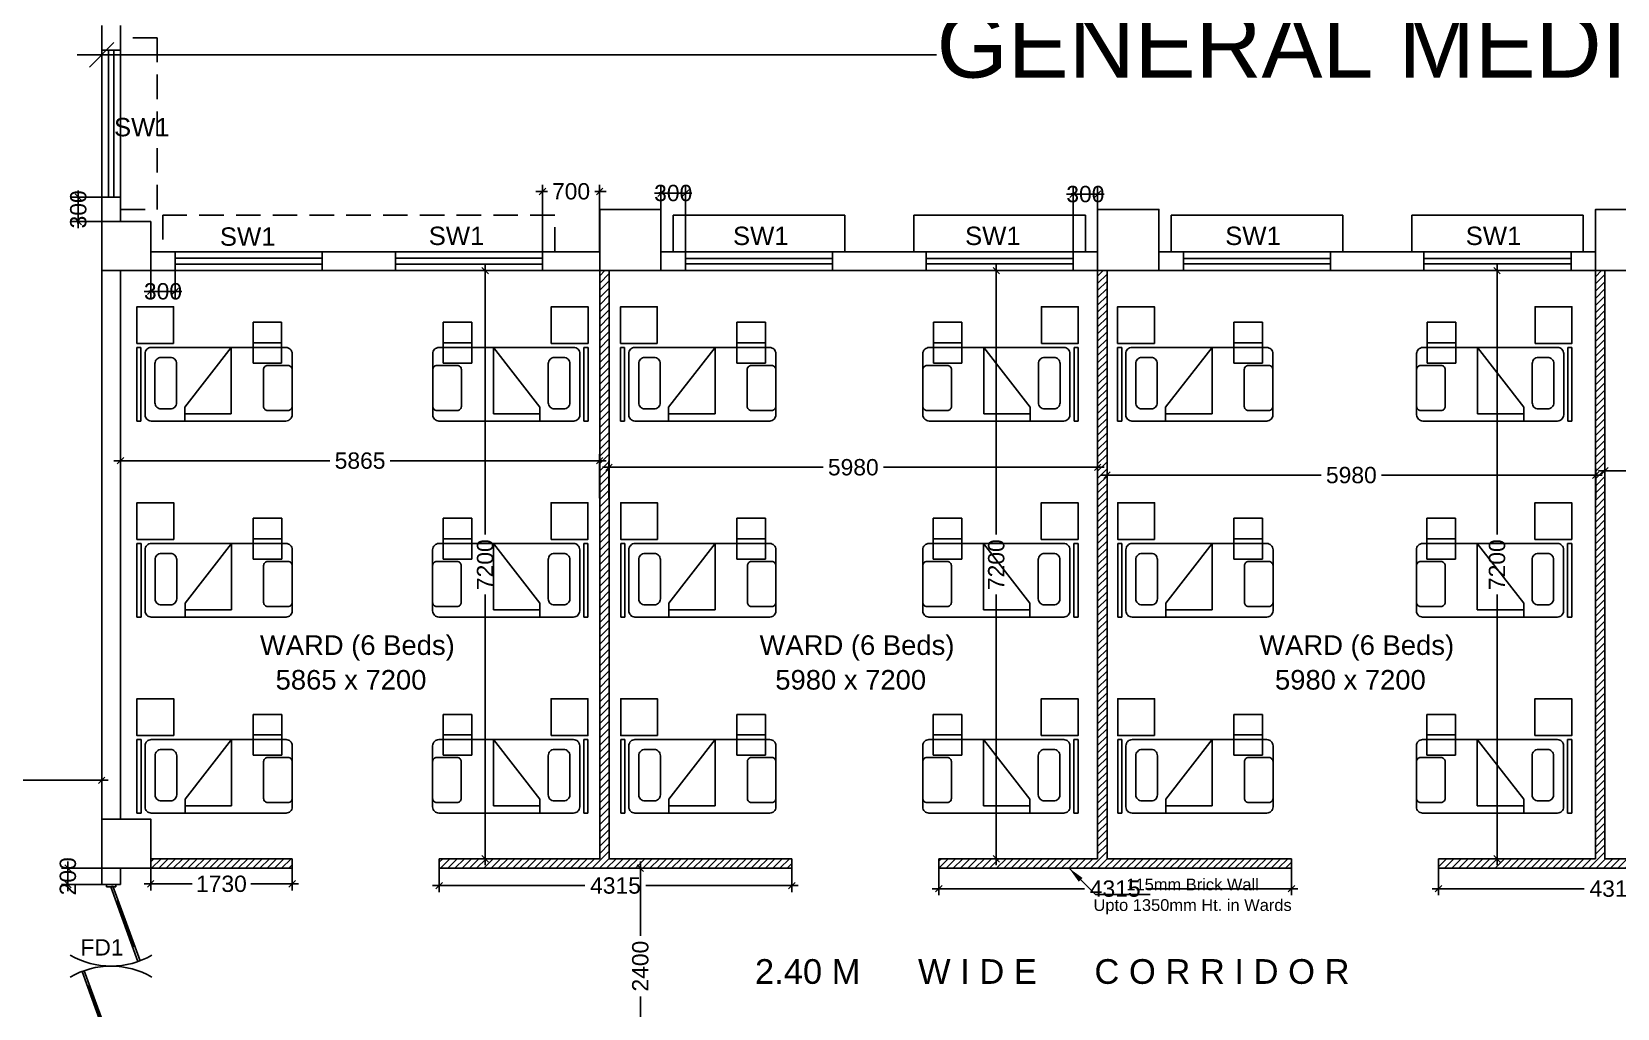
# Model space of a CAD drawing. Extents: x 7620542 to 7843793, y -6476226 to -6093835.
# Drawn here: x 7719523 to 7738926, y -6428675 to -6416719 of the extents above; entities that cross this region are included whole.
import ezdxf
from ezdxf.enums import TextEntityAlignment as Align

# ---------------------------------------------------------------- set-up
doc = ezdxf.new("R2010")
doc.units = 0
doc.header["$LTSCALE"] = 600
doc.header["$MEASUREMENT"] = 0
doc.header["$PDMODE"] = 35
doc.linetypes.add('DASHED', pattern=[0.75, 0.5, -0.25])
doc.linetypes.add('HIDDEN', pattern=[0.375, 0.25, -0.125])
doc.layers.get('0').update_dxf_attribs({"linetype": 'CONTINUOUS'})
doc.layers.get('Defpoints').update_dxf_attribs({"linetype": 'CONTINUOUS'})
for name, color, linetype in [('Beds', 33, 'CONTINUOUS'), ('chajja', 7, 'CONTINUOUS'), ('DIM-TEXT', 8, 'CONTINUOUS'), ('Fire Door', 10, 'CONTINUOUS'), ('joinery', 7, 'CONTINUOUS'), ('LA-column', 3, 'CONTINUOUS'), ('PARTI', 21, 'CONTINUOUS'), ('Room Dim', 1, 'CONTINUOUS'), ('TEXT', 6, 'CONTINUOUS'), ('TXT', 6, 'CONTINUOUS'), ('Walls', 7, 'CONTINUOUS'), ('Ward Hatch', 170, 'CONTINUOUS'), ('WIN', 151, 'CONTINUOUS'), ('Working Dim', 5, 'CONTINUOUS')]:
    doc.layers.add(name, color=color, linetype=linetype)
doc.styles.add('ari', font='arial.ttf')
doc.styles.add('ARIAL', font='arial.ttf')
doc.styles.add('RT', font='romant.shx')
doc.dimstyles.new('int. dim', dxfattribs={"dimtxt": 450, "dimasz": 80, "dimexe": 80, "dimexo": 0, "dimgap": 70, "dimtad": 0, "dimdec": 0, "dimzin": 12, "dimdsep": 46, "dimtxsty": 'ari', "dimblk": 'OBLIQUE', "dimcen": 2, "dimdle": 80, "dimclrd": 256, "dimclre": 256, "dimclrt": 6, "dimadec": 0, "dimazin": 0, "dimtfac": 1, "dimtdec": 0, "dimtix": 1, "dimtmove": 2, "dimatfit": 3, "dimfxl": 1, "dimtolj": 1, "dimtzin": 0, "dimlwd": -1, "dimlwe": -1, "dimarcsym": 0})
doc.dimstyles.new('TEXT', dxfattribs={"dimscale": 0, "dimtxt": 600, "dimasz": 300, "dimexe": 300, "dimexo": 30, "dimgap": 50, "dimtad": 0, "dimdec": 0, "dimzin": 0, "dimdsep": 46, "dimtxsty": 'RT', "dimblk": 'OBLIQUE', "dimcen": 0.09, "dimdle": 300, "dimclrd": 256, "dimclre": 256, "dimclrt": 170, "dimadec": 0, "dimazin": 0, "dimtfac": 1, "dimtdec": 0, "dimtofl": 0, "dimtmove": 2, "dimatfit": 3, "dimfxl": 1, "dimfrac": 2, "dimtolj": 1, "dimtzin": 0, "dimlwd": -1, "dimlwe": -1, "dimarcsym": 0})

# ---------------------------------------------------------------- blocks, each defined once
blk = doc.blocks.new('_Oblique')
at = {"color": 0, "linetype": 'ByBlock', "lineweight": -2}
blk.add_line((-0.5, -0.5), (0.5, 0.5), dxfattribs=at)
blk = doc.blocks.new('*D837')
at = {"layer": 'Defpoints', "color": 0, "linetype": 'Continuous', "transparency": 16777216}
for p in [(7720379, -6413865, 0), (7761439, -6413785, -22), (7720379, -6414809)]:
    blk.add_point(p, dxfattribs=at)
at = {"layer": 'DIM-TEXT', "transparency": 16777216}
for p, q in [((7720379, -6413865), (7720379, -6415109)), ((7761439, -6413785), (7761439, -6415109)), ((7720079, -6414809), (7730596, -6414809)), ((7761739, -6414809), (7751222, -6414809))]:
    blk.add_line(p, q, dxfattribs=at)
at = {"layer": 'DIM-TEXT', "linetype": 'Continuous', "transparency": 16777216, "xscale": 300, "yscale": 300, "zscale": 300, "rotation": 180}
blk.add_blockref('_Oblique', (7720379, -6414809), dxfattribs=at)
at = {"layer": 'DIM-TEXT', "linetype": 'Continuous', "transparency": 16777216, "xscale": 300, "yscale": 300, "zscale": 300}
blk.add_blockref('_Oblique', (7761439, -6414809), dxfattribs=at)
at = {"layer": 'DIM-TEXT', "color": 170, "linetype": 'Continuous', "transparency": 16777216, "insert": (7740909, -6414809), "char_height": 750, "attachment_point": 5, "style": 'ari'}
blk.add_mtext('\\A1;{\\H1.067x;GENERAL MEDICINE (MALE - 30 Beds )}', dxfattribs=at)
blk = doc.blocks.new('*D1216')
at = {"layer": 'Defpoints', "color": 0, "transparency": 16777216}
for p in [(7720979, -6419644, 2), (7721279, -6419644), (7721279, -6419898)]:
    blk.add_point(p, dxfattribs=at)
at = {"layer": 'Working Dim', "transparency": 16777216}
for p, q in [((7720979, -6419644), (7720979, -6419978)), ((7721279, -6419644), (7721279, -6419978)), ((7720979, -6419898), (7720899, -6419898)), ((7720979, -6419898), (7721279, -6419898)), ((7721279, -6419898), (7721359, -6419898))]:
    blk.add_line(p, q, dxfattribs=at)
at = {"layer": 'Working Dim', "transparency": 16777216, "xscale": 80, "yscale": 80, "zscale": 80}
blk.add_blockref('_Oblique', (7720979, -6419898), dxfattribs=at)
at = {"layer": 'Working Dim', "transparency": 16777216, "xscale": 80, "yscale": 80, "zscale": 80, "rotation": 180}
blk.add_blockref('_Oblique', (7721279, -6419898), dxfattribs=at)
at = {"layer": 'Working Dim', "color": 6, "transparency": 16777216, "insert": (7721129, -6419898), "char_height": 200, "attachment_point": 5, "style": 'ari'}
blk.add_mtext('\\A1;300', dxfattribs=at)
blk = doc.blocks.new('*D1250')
at = {"layer": 'Defpoints', "color": 0, "transparency": 16777216}
for p in [(7720093, -6418744), (7720379, -6418744), (7720379, -6419044, 2)]:
    blk.add_point(p, dxfattribs=at)
at = {"layer": 'Working Dim', "transparency": 16777216}
for p, q in [((7720379, -6418744), (7720013, -6418744)), ((7720093, -6418744), (7720093, -6418664)), ((7720093, -6419044), (7720093, -6418744)), ((7720379, -6419044), (7720013, -6419044)), ((7720093, -6419044), (7720093, -6419124))]:
    blk.add_line(p, q, dxfattribs=at)
at = {"layer": 'Working Dim', "transparency": 16777216, "xscale": 80, "yscale": 80, "zscale": 80}
for p, rotation in [((7720093, -6418744), 270), ((7720093, -6419044), 90)]:
    blk.add_blockref('_Oblique', p, dxfattribs=dict(at, rotation=rotation))
at = {"layer": 'Working Dim', "color": 6, "transparency": 16777216, "insert": (7720093, -6418894), "char_height": 200, "attachment_point": 5, "rotation": 90, "style": 'ari'}
blk.add_mtext('\\A1;300', dxfattribs=at)
blk = doc.blocks.new('*D2108')
at = {"layer": 'Defpoints', "color": 0, "linetype": 'Continuous', "transparency": 16777216}
for p in [(7720379, -6417001), (7720379, -6419314, 0), (7761439, -6419393, -22)]:
    blk.add_point(p, dxfattribs=at)
at = {"layer": 'DIM-TEXT', "transparency": 16777216}
for p, q in [((7720379, -6419314), (7720379, -6416701)), ((7761439, -6419393), (7761439, -6416701)), ((7720079, -6417001), (7730596, -6417001)), ((7761739, -6417001), (7751222, -6417001))]:
    blk.add_line(p, q, dxfattribs=at)
at = {"layer": 'DIM-TEXT', "linetype": 'Continuous', "transparency": 16777216, "xscale": 300, "yscale": 300, "zscale": 300, "rotation": 180}
blk.add_blockref('_Oblique', (7720379, -6417001), dxfattribs=at)
at = {"layer": 'DIM-TEXT', "linetype": 'Continuous', "transparency": 16777216, "xscale": 300, "yscale": 300, "zscale": 300}
blk.add_blockref('_Oblique', (7761439, -6417001), dxfattribs=at)
at = {"layer": 'DIM-TEXT', "color": 170, "linetype": 'Continuous', "transparency": 16777216, "insert": (7740909, -6417001), "char_height": 750, "attachment_point": 5, "style": 'ari'}
blk.add_mtext('\\A1;{\\H1.067x;GENERAL MEDICINE (MALE - 30 Beds )}', dxfattribs=at)
blk = doc.blocks.new('*D2187')
at = {"layer": 'Defpoints', "color": 0, "transparency": 16777216}
for p in [(7725773, -6418674), (7725773, -6419414), (7726473, -6419414, 2)]:
    blk.add_point(p, dxfattribs=at)
at = {"layer": 'Working Dim', "transparency": 16777216}
for p, q in [((7725773, -6419414), (7725773, -6418594)), ((7726473, -6419414), (7726473, -6418594)), ((7725773, -6418674), (7725693, -6418674)), ((7725773, -6418674), (7725833, -6418674)), ((7726473, -6418674), (7726413, -6418674)), ((7726473, -6418674), (7726553, -6418674))]:
    blk.add_line(p, q, dxfattribs=at)
at = {"layer": 'Working Dim', "transparency": 16777216, "xscale": 80, "yscale": 80, "zscale": 80}
blk.add_blockref('_Oblique', (7725773, -6418674), dxfattribs=at)
at = {"layer": 'Working Dim', "transparency": 16777216, "xscale": 80, "yscale": 80, "zscale": 80, "rotation": 180}
blk.add_blockref('_Oblique', (7726473, -6418674), dxfattribs=at)
at = {"layer": 'Working Dim', "color": 6, "transparency": 16777216, "insert": (7726123, -6418674), "char_height": 200, "attachment_point": 5, "style": 'ari'}
blk.add_mtext('\\A1;700', dxfattribs=at)
blk = doc.blocks.new('*D2188')
at = {"layer": 'Defpoints', "color": 0, "transparency": 16777216}
for p in [(7727523, -6418695), (7727223, -6419414), (7727523, -6419414)]:
    blk.add_point(p, dxfattribs=at)
at = {"layer": 'Working Dim', "transparency": 16777216}
for p, q in [((7727223, -6419414), (7727223, -6418615)), ((7727523, -6419414), (7727523, -6418615)), ((7727223, -6418695), (7727143, -6418695)), ((7727223, -6418695), (7727523, -6418695)), ((7727523, -6418695), (7727603, -6418695))]:
    blk.add_line(p, q, dxfattribs=at)
at = {"layer": 'Working Dim', "transparency": 16777216, "xscale": 80, "yscale": 80, "zscale": 80}
blk.add_blockref('_Oblique', (7727223, -6418695), dxfattribs=at)
at = {"layer": 'Working Dim', "transparency": 16777216, "xscale": 80, "yscale": 80, "zscale": 80, "rotation": 180}
blk.add_blockref('_Oblique', (7727523, -6418695), dxfattribs=at)
at = {"layer": 'Working Dim', "color": 6, "transparency": 16777216, "insert": (7727373, -6418695), "char_height": 200, "attachment_point": 5, "style": 'ari'}
blk.add_mtext('\\A1;300', dxfattribs=at)
blk = doc.blocks.new('*D2189')
at = {"layer": 'Defpoints', "color": 0, "transparency": 16777216}
for p in [(7732267, -6418708), (7732267, -6419414), (7732567, -6419414)]:
    blk.add_point(p, dxfattribs=at)
at = {"layer": 'Working Dim', "transparency": 16777216}
for p, q in [((7732267, -6418708), (7732187, -6418708)), ((7732267, -6419414), (7732267, -6418628)), ((7732567, -6418708), (7732267, -6418708)), ((7732567, -6419414), (7732567, -6418628)), ((7732567, -6418708), (7732647, -6418708))]:
    blk.add_line(p, q, dxfattribs=at)
at = {"layer": 'Working Dim', "transparency": 16777216, "xscale": 80, "yscale": 80, "zscale": 80}
blk.add_blockref('_Oblique', (7732267, -6418708), dxfattribs=at)
at = {"layer": 'Working Dim', "transparency": 16777216, "xscale": 80, "yscale": 80, "zscale": 80, "rotation": 180}
blk.add_blockref('_Oblique', (7732567, -6418708), dxfattribs=at)
at = {"layer": 'Working Dim', "color": 6, "transparency": 16777216, "insert": (7732417, -6418708), "char_height": 200, "attachment_point": 5, "style": 'ari'}
blk.add_mtext('\\A1;300', dxfattribs=at)
blk = doc.blocks.new('*D2276')
at = {"layer": 'Defpoints', "color": 0, "transparency": 16777216}
for p in [(7716779, -6425884), (7716779, -6426279, 0), (7720379, -6426279, -3)]:
    blk.add_point(p, dxfattribs=at)
at = {"layer": 'Working Dim', "transparency": 16777216}
for p, q in [((7716699, -6425884), (7718211, -6425884)), ((7716779, -6426279), (7716779, -6425804)), ((7720459, -6425884), (7718947, -6425884)), ((7720379, -6426279), (7720379, -6425804))]:
    blk.add_line(p, q, dxfattribs=at)
at = {"layer": 'Working Dim', "transparency": 16777216, "xscale": 80, "yscale": 80, "zscale": 80, "rotation": 180}
blk.add_blockref('_Oblique', (7716779, -6425884), dxfattribs=at)
at = {"layer": 'Working Dim', "transparency": 16777216, "xscale": 80, "yscale": 80, "zscale": 80}
blk.add_blockref('_Oblique', (7720379, -6425884), dxfattribs=at)
at = {"layer": 'Working Dim', "color": 6, "transparency": 16777216, "insert": (7718579, -6425884), "char_height": 200, "attachment_point": 5, "style": 'ari'}
blk.add_mtext('\\A1;3600', dxfattribs=at)
blk = doc.blocks.new('A$C1D410D94')
at = {"layer": 'Beds', "color": 8, "linetype": 'Continuous', "ltscale": 5}
for p, q in [((-1254, -462), (-1254, 438)), ((-1254, 438), (-1204, 438)), ((-1204, -462), (-1204, 438)), ((-1204, 438), (-1204, 438)), ((-1204, 438), (-1204, -462)), ((-1148, 392), (-1153, 377)), ((-1141, 404), (-1148, 392)), ((-1132, 416), (-1141, 404)), ((-1121, 425), (-1132, 416)), ((-1108, 432), (-1121, 425)), ((-1094, 436), (-1108, 432)), ((-1079, 438), (-1094, 436)), ((571, 438), (-1079, 438)), ((-666, 438), (-666, 269)), ((571, 438), (586, 436)), ((586, 436), (600, 432)), ((600, 432), (612, 425)), ((612, 425), (624, 416)), ((624, 416), (633, 404)), ((633, 404), (640, 392)), ((640, 392), (645, 377)), ((-1153, 377), (-1154, 363)), ((-1154, 363), (-1154, -387)), ((-1031, 229), (-1032, 214)), ((-1032, -15), (-1032, 214)), ((-1027, 243), (-1031, 229)), ((-1020, 256), (-1027, 243)), ((-1010, 267), (-1020, 256)), ((-999, 277), (-1010, 267)), ((-986, 284), (-999, 277)), ((-972, 288), (-986, 284)), ((-957, 289), (-972, 288)), ((-843, 289), (-957, 289)), ((-843, 289), (-829, 288)), ((-829, 288), (-814, 284)), ((-814, 284), (-802, 277)), ((-802, 277), (-790, 267)), ((-790, 267), (-781, 256)), ((-781, 256), (-774, 243)), ((-774, 243), (-770, 229)), ((-770, 229), (-768, 214)), ((-768, -265), (-768, 214)), ((-98, 350), (-666, 350)), ((-666, 269), (-98, -462)), ((-98, -462), (-98, 350)), ((645, 377), (646, 363)), ((646, -387), (646, 363)), ((-1032, -15), (-1032, -265)), ((-1153, -402), (-1154, -387)), ((-1031, -280), (-1032, -265)), ((-1027, -294), (-1031, -280)), ((-1020, -307), (-1027, -294)), ((-1010, -318), (-1020, -307)), ((-999, -328), (-1010, -318)), ((-986, -335), (-999, -328)), ((-972, -339), (-986, -335)), ((-957, -340), (-972, -339)), ((-843, -340), (-957, -340)), ((-843, -340), (-829, -339)), ((-829, -339), (-814, -335)), ((-814, -335), (-802, -328)), ((-802, -328), (-790, -318)), ((-790, -318), (-781, -307)), ((-781, -307), (-774, -294)), ((-774, -294), (-770, -280)), ((-770, -280), (-768, -265)), ((645, -402), (646, -387)), ((-1204, -462), (-1254, -462)), ((-1148, -416), (-1153, -402)), ((-1141, -429), (-1148, -416)), ((-1132, -440), (-1141, -429)), ((-1121, -449), (-1132, -440)), ((-1108, -457), (-1121, -449)), ((-1094, -461), (-1108, -457)), ((-1079, -462), (-1094, -461)), ((571, -462), (-1079, -462)), ((571, -462), (586, -461)), ((586, -461), (600, -456)), ((600, -456), (612, -449)), ((612, -449), (624, -440)), ((624, -440), (633, -429)), ((633, -429), (640, -416)), ((640, -416), (645, -402))]:
    blk.add_line(p, q, dxfattribs=at)
at = {"layer": 'Beds', "color": 8, "linetype": 'HIDDEN', "ltscale": 100}
blk.add_line((168, -521), (518, -521), dxfattribs=at)
at = {"layer": 'Beds', "color": 8}
blk.add_lwpolyline([(646, -192), (646, 258, 0.414214), (596, 308), (346, 308, 0.414214), (296, 258), (296, -192, 0.414214), (346, -242), (596, -242, 0.414214)], format="xyb", close=True, dxfattribs=at)
at = {"layer": 'Beds', "color": 8, "linetype": 'HIDDEN', "ltscale": 100}
blk.add_lwpolyline([(518, -771), (518, -271), (168, -271), (168, -771)], close=True, dxfattribs=at)
at = {"layer": 'Beds', "color": 8, "linetype": 'Continuous', "ltscale": 5}
blk.add_lwpolyline([(-804, -512), (-804, -962), (-1254, -962), (-1254, -512)], close=True, dxfattribs=at)
blk = doc.blocks.new('A$C15456D16')
at = {"layer": 'Fire Door'}
for p, q in [((969, -4), (56, 329)), ((969, -4), (56, 329)), ((969, -4), (56, 329)), ((979, 23), (65, 355)), ((979, 23), (65, 355)), ((979, 23), (65, 355)), ((248, 289), (238, 262)), ((248, 289), (238, 262)), ((248, 289), (238, 262)), ((791, 76), (243, 276)), ((791, 76), (243, 276)), ((791, 76), (243, 276)), ((-1000, 56), (-972, 56)), ((-1000, -56), (-1000, 56)), ((-1000, 56), (-972, 56)), ((-1000, -56), (-1000, 56)), ((-1000, 56), (-972, 56)), ((-1000, -56), (-1000, 56)), ((-979, -23), (-969, 4)), ((-979, -23), (-969, 4)), ((-979, -23), (-969, 4)), ((-972, -56), (-972, 56)), ((-972, -56), (-972, 56)), ((-972, -56), (-972, 56)), ((-969, 4), (-56, -329)), ((-969, 4), (-56, -329)), ((-969, 4), (-56, -329)), ((796, 89), (786, 63)), ((796, 89), (786, 63)), ((796, 89), (786, 63)), ((979, 23), (969, -4)), ((979, 23), (969, -4)), ((979, 23), (969, -4)), ((1000, 56), (972, 56)), ((972, -56), (972, 56)), ((1000, 56), (972, 56)), ((972, -56), (972, 56)), ((1000, 56), (972, 56)), ((972, -56), (972, 56)), ((1000, -56), (1000, 56)), ((1000, -56), (1000, 56)), ((1000, -56), (1000, 56)), ((-1000, -56), (-972, -56)), ((-1000, -56), (-972, -56)), ((-1000, -56), (-972, -56)), ((-979, -23), (-65, -355)), ((-979, -23), (-65, -355)), ((-979, -23), (-65, -355)), ((-796, -89), (-786, -63)), ((-796, -89), (-786, -63)), ((-796, -89), (-786, -63)), ((-791, -76), (-243, -276)), ((-791, -76), (-243, -276)), ((-791, -76), (-243, -276)), ((1000, -56), (972, -56)), ((1000, -56), (972, -56)), ((1000, -56), (972, -56)), ((-238, -262), (-248, -289)), ((-238, -262), (-248, -289)), ((-238, -262), (-248, -289))]:
    blk.add_line(p, q, dxfattribs=at)
at = {"layer": 'Fire Door', "extrusion": (0, 0, -1)}
for centre, major_axis, start_param, end_param in [((-1000, 0), (-1000, 0), 2.617886, 3.665084), ((-1000, 0), (-1000, 0), 2.617886, 3.665084), ((-1000, 0), (-1000, 0), 2.617886, 3.665084), ((1000, 0), (1000, 0), 2.618102, 3.665299), ((1000, 0), (1000, 0), 2.618102, 3.665299), ((1000, 0), (1000, 0), 2.618102, 3.665299)]:
    blk.add_ellipse(centre, major_axis=major_axis, ratio=1, start_param=start_param, end_param=end_param, dxfattribs=at)
blk = doc.blocks.new('*D2277')
at = {"layer": 'Defpoints', "color": 0, "transparency": 16777216}
for p in [(7726473, -6421971), (7720608, -6422431, 2), (7726473, -6422431, 9)]:
    blk.add_point(p, dxfattribs=at)
at = {"layer": 'Working Dim', "transparency": 16777216}
for p, q in [((7720608, -6422431), (7720608, -6421891)), ((7726473, -6422431), (7726473, -6421891)), ((7720528, -6421971), (7723171, -6421971)), ((7726553, -6421971), (7723910, -6421971))]:
    blk.add_line(p, q, dxfattribs=at)
at = {"layer": 'Working Dim', "transparency": 16777216, "xscale": 80, "yscale": 80, "zscale": 80, "rotation": 180}
blk.add_blockref('_Oblique', (7720608, -6421971), dxfattribs=at)
at = {"layer": 'Working Dim', "transparency": 16777216, "xscale": 80, "yscale": 80, "zscale": 80}
blk.add_blockref('_Oblique', (7726473, -6421971), dxfattribs=at)
at = {"layer": 'Working Dim', "color": 6, "transparency": 16777216, "insert": (7723541, -6421971), "char_height": 200, "attachment_point": 5, "style": 'ari'}
blk.add_mtext('\\A1;5865', dxfattribs=at)
blk = doc.blocks.new('*D2278')
at = {"layer": 'Defpoints', "color": 0, "transparency": 16777216}
for p in [(7725063, -6419644, 5), (7725072, -6419644), (7725063, -6426844, 4)]:
    blk.add_point(p, dxfattribs=at)
at = {"layer": 'Working Dim', "transparency": 16777216}
for p, q in [((7725072, -6419564), (7725072, -6422876)), ((7725063, -6419644), (7725152, -6419644)), ((7725072, -6426924), (7725072, -6423611)), ((7725063, -6426844), (7725152, -6426844))]:
    blk.add_line(p, q, dxfattribs=at)
at = {"layer": 'Working Dim', "transparency": 16777216, "xscale": 80, "yscale": 80, "zscale": 80}
for p, rotation in [((7725072, -6419644), 90), ((7725072, -6426844), 270)]:
    blk.add_blockref('_Oblique', p, dxfattribs=dict(at, rotation=rotation))
at = {"layer": 'Working Dim', "color": 6, "transparency": 16777216, "insert": (7725072, -6423244), "char_height": 200, "attachment_point": 5, "rotation": 90, "style": 'ari'}
blk.add_mtext('\\A1;7200', dxfattribs=at)
blk = doc.blocks.new('*D2279')
at = {"layer": 'Defpoints', "color": 0, "transparency": 16777216}
for p in [(7732567, -6422052), (7726587, -6422431, 9), (7732567, -6422431, 6)]:
    blk.add_point(p, dxfattribs=at)
at = {"layer": 'Working Dim', "transparency": 16777216}
for p, q in [((7726507, -6422052), (7729209, -6422052)), ((7726587, -6422431), (7726587, -6421972)), ((7732647, -6422052), (7729945, -6422052)), ((7732567, -6422431), (7732567, -6421972))]:
    blk.add_line(p, q, dxfattribs=at)
at = {"layer": 'Working Dim', "transparency": 16777216, "xscale": 80, "yscale": 80, "zscale": 80, "rotation": 180}
blk.add_blockref('_Oblique', (7726587, -6422052), dxfattribs=at)
at = {"layer": 'Working Dim', "transparency": 16777216, "xscale": 80, "yscale": 80, "zscale": 80}
blk.add_blockref('_Oblique', (7732567, -6422052), dxfattribs=at)
at = {"layer": 'Working Dim', "color": 6, "transparency": 16777216, "insert": (7729577, -6422052), "char_height": 200, "attachment_point": 5, "style": 'ari'}
blk.add_mtext('\\A1;5980', dxfattribs=at)
blk = doc.blocks.new('*D2280')
at = {"layer": 'Defpoints', "color": 0, "transparency": 16777216}
for p in [(7731091, -6419644, 16), (7731327, -6419644), (7731091, -6426844, 3)]:
    blk.add_point(p, dxfattribs=at)
at = {"layer": 'Working Dim', "transparency": 16777216}
for p, q in [((7731327, -6419564), (7731327, -6422876)), ((7731091, -6419644), (7731407, -6419644)), ((7731327, -6426924), (7731327, -6423611)), ((7731091, -6426844), (7731407, -6426844))]:
    blk.add_line(p, q, dxfattribs=at)
at = {"layer": 'Working Dim', "transparency": 16777216, "xscale": 80, "yscale": 80, "zscale": 80}
for p, rotation in [((7731327, -6419644), 90), ((7731327, -6426844), 270)]:
    blk.add_blockref('_Oblique', p, dxfattribs=dict(at, rotation=rotation))
at = {"layer": 'Working Dim', "color": 6, "transparency": 16777216, "insert": (7731327, -6423244), "char_height": 200, "attachment_point": 5, "rotation": 90, "style": 'ari'}
blk.add_mtext('\\A1;7200', dxfattribs=at)
blk = doc.blocks.new('*D2281')
at = {"layer": 'Defpoints', "color": 0, "transparency": 16777216}
for p in [(7738662, -6422148), (7732682, -6422431, 6), (7738662, -6422431, 6)]:
    blk.add_point(p, dxfattribs=at)
at = {"layer": 'Working Dim', "transparency": 16777216}
for p, q in [((7732682, -6422431), (7732682, -6422068)), ((7738662, -6422431), (7738662, -6422068)), ((7732602, -6422148), (7735304, -6422148)), ((7738742, -6422148), (7736040, -6422148))]:
    blk.add_line(p, q, dxfattribs=at)
at = {"layer": 'Working Dim', "transparency": 16777216, "xscale": 80, "yscale": 80, "zscale": 80, "rotation": 180}
blk.add_blockref('_Oblique', (7732682, -6422148), dxfattribs=at)
at = {"layer": 'Working Dim', "transparency": 16777216, "xscale": 80, "yscale": 80, "zscale": 80}
blk.add_blockref('_Oblique', (7738662, -6422148), dxfattribs=at)
at = {"layer": 'Working Dim', "color": 6, "transparency": 16777216, "insert": (7735672, -6422148), "char_height": 200, "attachment_point": 5, "style": 'ari'}
blk.add_mtext('\\A1;5980', dxfattribs=at)
blk = doc.blocks.new('*D2282')
at = {"layer": 'Defpoints', "color": 0, "transparency": 16777216}
for p in [(7737238, -6419644, 16), (7737455, -6419644), (7737239, -6426844, 3)]:
    blk.add_point(p, dxfattribs=at)
at = {"layer": 'Working Dim', "transparency": 16777216}
for p, q in [((7737455, -6419564), (7737455, -6422876)), ((7737238, -6419644), (7737535, -6419644)), ((7737455, -6426924), (7737455, -6423611)), ((7737239, -6426844), (7737535, -6426844))]:
    blk.add_line(p, q, dxfattribs=at)
at = {"layer": 'Working Dim', "transparency": 16777216, "xscale": 80, "yscale": 80, "zscale": 80}
for p, rotation in [((7737455, -6419644), 90), ((7737455, -6426844), 270)]:
    blk.add_blockref('_Oblique', p, dxfattribs=dict(at, rotation=rotation))
at = {"layer": 'Working Dim', "color": 6, "transparency": 16777216, "insert": (7737455, -6423244), "char_height": 200, "attachment_point": 5, "rotation": 90, "style": 'ari'}
blk.add_mtext('\\A1;7200', dxfattribs=at)
blk = doc.blocks.new('*D2283')
at = {"layer": 'Defpoints', "color": 0, "transparency": 16777216}
for p in [(7745305, -6422094), (7738775, -6422430, 6), (7745305, -6422430, 6)]:
    blk.add_point(p, dxfattribs=at)
at = {"layer": 'Working Dim', "transparency": 16777216}
for p, q in [((7738695, -6422094), (7741671, -6422094)), ((7738775, -6422430), (7738775, -6422014)), ((7745385, -6422094), (7742409, -6422094)), ((7745305, -6422430), (7745305, -6422014))]:
    blk.add_line(p, q, dxfattribs=at)
at = {"layer": 'Working Dim', "transparency": 16777216, "xscale": 80, "yscale": 80, "zscale": 80, "rotation": 180}
blk.add_blockref('_Oblique', (7738775, -6422094), dxfattribs=at)
at = {"layer": 'Working Dim', "transparency": 16777216, "xscale": 80, "yscale": 80, "zscale": 80}
blk.add_blockref('_Oblique', (7745305, -6422094), dxfattribs=at)
at = {"layer": 'Working Dim', "color": 6, "transparency": 16777216, "insert": (7742040, -6422094), "char_height": 200, "attachment_point": 5, "style": 'ari'}
blk.add_mtext('\\A1;6530', dxfattribs=at)
blk = doc.blocks.new('*D2335')
at = {"layer": 'Defpoints', "color": 0, "transparency": 16777216}
for p in [(7736739, -6426959, 2), (7741054, -6426959, 2), (7736739, -6427211)]:
    blk.add_point(p, dxfattribs=at)
at = {"layer": 'Working Dim', "transparency": 16777216}
for p, q in [((7736739, -6426959), (7736739, -6427291)), ((7741054, -6426959), (7741054, -6427291)), ((7736659, -6427211), (7738523, -6427211)), ((7741134, -6427211), (7739270, -6427211))]:
    blk.add_line(p, q, dxfattribs=at)
at = {"layer": 'Working Dim', "transparency": 16777216, "xscale": 80, "yscale": 80, "zscale": 80, "rotation": 180}
blk.add_blockref('_Oblique', (7736739, -6427211), dxfattribs=at)
at = {"layer": 'Working Dim', "transparency": 16777216, "xscale": 80, "yscale": 80, "zscale": 80}
blk.add_blockref('_Oblique', (7741054, -6427211), dxfattribs=at)
at = {"layer": 'Working Dim', "color": 6, "transparency": 16777216, "insert": (7738897, -6427211), "char_height": 200, "attachment_point": 5, "style": 'ari'}
blk.add_mtext('\\A1;4315', dxfattribs=at)
blk = doc.blocks.new('*D2338')
at = {"layer": 'Defpoints', "color": 0, "transparency": 16777216}
for p in [(7730624, -6426959, 2), (7734939, -6426959, 2), (7730624, -6427211)]:
    blk.add_point(p, dxfattribs=at)
at = {"layer": 'Working Dim', "transparency": 16777216}
for p, q in [((7730624, -6426959), (7730624, -6427291)), ((7734939, -6426959), (7734939, -6427291)), ((7730544, -6427211), (7732408, -6427211)), ((7735019, -6427211), (7733155, -6427211))]:
    blk.add_line(p, q, dxfattribs=at)
at = {"layer": 'Working Dim', "transparency": 16777216, "xscale": 80, "yscale": 80, "zscale": 80, "rotation": 180}
blk.add_blockref('_Oblique', (7730624, -6427211), dxfattribs=at)
at = {"layer": 'Working Dim', "transparency": 16777216, "xscale": 80, "yscale": 80, "zscale": 80}
blk.add_blockref('_Oblique', (7734939, -6427211), dxfattribs=at)
at = {"layer": 'Working Dim', "color": 6, "transparency": 16777216, "insert": (7732782, -6427211), "char_height": 200, "attachment_point": 5, "style": 'ari'}
blk.add_mtext('\\A1;4315', dxfattribs=at)
blk = doc.blocks.new('*D2339')
at = {"layer": 'Defpoints', "color": 0, "transparency": 16777216}
for p in [(7724509, -6426959, 2), (7728824, -6426959, 2), (7724509, -6427173)]:
    blk.add_point(p, dxfattribs=at)
at = {"layer": 'Working Dim', "transparency": 16777216}
for p, q in [((7724509, -6426959), (7724509, -6427253)), ((7728824, -6426959), (7728824, -6427253)), ((7724429, -6427173), (7726293, -6427173)), ((7728904, -6427173), (7727040, -6427173))]:
    blk.add_line(p, q, dxfattribs=at)
at = {"layer": 'Working Dim', "transparency": 16777216, "xscale": 80, "yscale": 80, "zscale": 80, "rotation": 180}
blk.add_blockref('_Oblique', (7724509, -6427173), dxfattribs=at)
at = {"layer": 'Working Dim', "transparency": 16777216, "xscale": 80, "yscale": 80, "zscale": 80}
blk.add_blockref('_Oblique', (7728824, -6427173), dxfattribs=at)
at = {"layer": 'Working Dim', "color": 6, "transparency": 16777216, "insert": (7726667, -6427173), "char_height": 200, "attachment_point": 5, "style": 'ari'}
blk.add_mtext('\\A1;4315', dxfattribs=at)
blk = doc.blocks.new('*D2340')
at = {"layer": 'Defpoints', "color": 0, "transparency": 16777216}
for p in [(7720979, -6426959, 2), (7720979, -6427152), (7722709, -6426959, 2)]:
    blk.add_point(p, dxfattribs=at)
at = {"layer": 'Working Dim', "transparency": 16777216}
for p, q in [((7720899, -6427152), (7721485, -6427152)), ((7720979, -6426959), (7720979, -6427232)), ((7722789, -6427152), (7722203, -6427152)), ((7722709, -6426959), (7722709, -6427232))]:
    blk.add_line(p, q, dxfattribs=at)
at = {"layer": 'Working Dim', "transparency": 16777216, "xscale": 80, "yscale": 80, "zscale": 80, "rotation": 180}
blk.add_blockref('_Oblique', (7720979, -6427152), dxfattribs=at)
at = {"layer": 'Working Dim', "transparency": 16777216, "xscale": 80, "yscale": 80, "zscale": 80}
blk.add_blockref('_Oblique', (7722709, -6427152), dxfattribs=at)
at = {"layer": 'Working Dim', "color": 6, "transparency": 16777216, "insert": (7721844, -6427152), "char_height": 200, "attachment_point": 5, "style": 'ari'}
blk.add_mtext('\\A1;1730', dxfattribs=at)
blk = doc.blocks.new('*D2357')
at = {"layer": 'Defpoints', "color": 0, "transparency": 16777216}
for p in [(7726791, -6426959, 2), (7726971, -6426959), (7726848, -6429359, 17)]:
    blk.add_point(p, dxfattribs=at)
at = {"layer": 'Working Dim', "transparency": 16777216}
for p, q in [((7726971, -6426879), (7726971, -6427789)), ((7726791, -6426959), (7727051, -6426959)), ((7726971, -6429439), (7726971, -6428529)), ((7726848, -6429359), (7727051, -6429359))]:
    blk.add_line(p, q, dxfattribs=at)
at = {"layer": 'Working Dim', "transparency": 16777216, "xscale": 80, "yscale": 80, "zscale": 80}
for p, rotation in [((7726971, -6426959), 90), ((7726971, -6429359), 270)]:
    blk.add_blockref('_Oblique', p, dxfattribs=dict(at, rotation=rotation))
at = {"layer": 'Working Dim', "color": 6, "transparency": 16777216, "insert": (7726971, -6428159), "char_height": 200, "attachment_point": 5, "rotation": 90, "style": 'ari'}
blk.add_mtext('\\A1;2400', dxfattribs=at)
blk = doc.blocks.new('*D2375')
at = {"layer": 'Defpoints', "color": 0, "transparency": 16777216}
for p in [(7720379, -6426959), (7719966, -6427159), (7720379, -6427159)]:
    blk.add_point(p, dxfattribs=at)
at = {"layer": 'Working Dim', "transparency": 16777216}
for p, q in [((7719966, -6426959), (7719966, -6426879)), ((7720379, -6426959), (7719886, -6426959)), ((7719966, -6426959), (7719966, -6427159)), ((7720379, -6427159), (7719886, -6427159)), ((7719966, -6427159), (7719966, -6427239))]:
    blk.add_line(p, q, dxfattribs=at)
at = {"layer": 'Working Dim', "transparency": 16777216, "xscale": 80, "yscale": 80, "zscale": 80}
for p, rotation in [((7719966, -6426959), 270), ((7719966, -6427159), 90)]:
    blk.add_blockref('_Oblique', p, dxfattribs=dict(at, rotation=rotation))
at = {"layer": 'Working Dim', "color": 6, "transparency": 16777216, "insert": (7719966, -6427059), "char_height": 200, "attachment_point": 5, "rotation": 90, "style": 'ari'}
blk.add_mtext('\\A1;200', dxfattribs=at)

msp = doc.modelspace()

# ---------------------------------------------------------------- hatches: boundary and pattern name
at = {"layer": 'Ward Hatch'}
h = msp.add_hatch(dxfattribs=at)
h.set_pattern_fill('ANSI31', color=256, scale=500, style=0)
h.set_pattern_definition([(45, (832124.89, -81878.13), (-44.19417382, 44.19417382), [])])
h.paths.add_polyline_path([(7734939.054, -6426843.594), (7732682.146, -6426843.594), (7732682.146, -6419643.581), (7732567.146, -6419643.581), (7732567.146, -6426843.594), (7730624.054, -6426843.594), (7730624.054, -6426958.594), (7734939.054, -6426958.594)])
h.paths.add_polyline_path([(7722709.054, -6426843.594), (7720979.146, -6426843.594), (7720979.146, -6426958.594), (7722709.054, -6426958.594)])
h.paths.add_polyline_path([(7728824.054, -6426843.594), (7726588.146, -6426843.594), (7726588.146, -6419643.578), (7726473.146, -6419643.578), (7726473.146, -6426843.594), (7724509.054, -6426843.594), (7724509.054, -6426958.594), (7728824.054, -6426958.594)])
h.paths.add_polyline_path([(7747169.054, -6426843.594), (7745421.648, -6426843.594), (7745421.648, -6419643.578), (7745306.648, -6419643.578), (7745306.648, -6426843.594), (7742854.054, -6426843.594), (7742854.054, -6426958.594), (7747169.054, -6426958.594)])
h.paths.add_polyline_path([(7741054.054, -6426843.594), (7738775.147, -6426843.594), (7738775.147, -6419643.578), (7738660.147, -6419643.578), (7738660.147, -6426843.594), (7736739.054, -6426843.594), (7736739.054, -6426958.594), (7741054.054, -6426958.594)])
h.paths.add_polyline_path([(7750549.147, -6426843.594), (7748969.054, -6426843.594), (7748969.054, -6426958.594), (7750549.147, -6426958.594)])

# ---------------------------------------------------------------- linework, layer by layer
at = {"layer": 'chajja', "color": 7, "linetype": 'DASHED', "elevation": -14.83}
for points in [[(7720609.056, -6418893.753), (7721059.056, -6418893.753), (7721059.055, -6416793.753), (7720609.055, -6416793.753)], [(7725922.803, -6419413.71), (7725922.803, -6418963.71), (7721129.055, -6418963.71), (7721129.055, -6419413.71)]]:
    msp.add_lwpolyline(points, dxfattribs=at)
at = {"layer": 'chajja', "linetype": 'HIDDEN', "ltscale": 750, "elevation": -14.83}
for points in [[(7729472.878, -6419413.818), (7729472.878, -6418963.818), (7727372.878, -6418963.819), (7727372.878, -6419413.819)], [(7732416.878, -6419413.818), (7732416.878, -6418963.818), (7730316.878, -6418963.819), (7730316.878, -6419413.819)], [(7735566.878, -6419413.818), (7735566.878, -6418963.818), (7733466.878, -6418963.819), (7733466.878, -6419413.819)], [(7736410.878, -6419413.818), (7736410.879, -6418963.818), (7738510.879, -6418963.819), (7738510.878, -6419413.819)]]:
    msp.add_lwpolyline(points, dxfattribs=at)
at = {"layer": 'LA-column', "color": 2, "flags": 128}
for points, elevation in [([(7726473.146, -6419643.693), (7726473.146, -6418893.693), (7727223.146, -6418893.693), (7727223.146, -6419643.693)], -12.548), ([(7732567.146, -6419643.696), (7732567.146, -6418893.696), (7733317.146, -6418893.696), (7733317.146, -6419643.696)], -12.548), ([(7738659.969, -6419643.693), (7738659.969, -6418893.693), (7739409.969, -6418893.693), (7739409.969, -6419643.693)], -13.799), ([(7720379.146, -6419643.706), (7720979.146, -6419643.706), (7720979.146, -6419043.706), (7720379.146, -6419043.706)], -12.548), ([(7720378.968, -6426958.688), (7720378.968, -6426358.688), (7720978.968, -6426358.688), (7720978.968, -6426958.688)], -9.699)]:
    msp.add_lwpolyline(points, close=True, dxfattribs=dict(at, elevation=elevation))
at = {"layer": 'PARTI', "color": 7, "linetype": 'Continuous'}
for p, q in [((7726473.146, -6419643.73, -22.81), (7726473.146, -6426843.594, -22.81)), ((7726588.146, -6426843.594, -22.81), (7726588.146, -6419643.73, -22.81)), ((7732567.146, -6419643.733, -22.81), (7732567.146, -6426843.594, -22.81)), ((7732682.146, -6426843.594, -22.81), (7732682.146, -6419643.733, -22.81)), ((7738660.147, -6419643.733, -22.81), (7738660.147, -6426843.594, -22.81)), ((7738775.147, -6426843.594, -22.81), (7738775.147, -6419643.73, -22.81)), ((7722709.145, -6426843.594, -22.81), (7720978.968, -6426843.664, -22.81)), ((7722709.145, -6426843.594, -22.81), (7722709.145, -6426958.594, -22.81)), ((7726473.146, -6426843.594, -22.81), (7724509.145, -6426843.594, -22.81)), ((7724509.145, -6426843.594, -22.81), (7724509.145, -6426958.594, -22.81)), ((7728824.145, -6426843.594, -22.81), (7726588.146, -6426843.594, -22.81)), ((7728824.145, -6426843.594, -22.81), (7728824.145, -6426958.594, -22.81)), ((7732567.146, -6426843.594, -22.81), (7730624.145, -6426843.594, -22.81)), ((7730624.145, -6426843.594, -22.81), (7730624.145, -6426958.594, -22.81)), ((7734939.145, -6426843.594, -22.81), (7732682.146, -6426843.594, -22.81)), ((7734939.145, -6426843.594, -22.81), (7734939.145, -6426958.594, -22.81)), ((7738660.147, -6426843.594, -22.81), (7736739.145, -6426843.594, -22.81)), ((7736739.145, -6426843.594, -22.81), (7736739.145, -6426958.594, -22.81)), ((7741054.145, -6426843.594, -22.81), (7738775.147, -6426843.594, -22.81)), ((7720978.968, -6426958.664, -22.81), (7722709.145, -6426958.594, -22.81)), ((7724509.145, -6426958.594, -22.81), (7728824.145, -6426958.594, -22.81)), ((7730624.145, -6426958.594, -22.81), (7734939.145, -6426958.594, -22.81)), ((7736739.145, -6426958.594, -22.81), (7741054.145, -6426958.594, -22.81))]:
    msp.add_line(p, q, dxfattribs=at)
at = {"layer": 'Walls', "linetype": 'Continuous'}
for p, q in [((7720379.056, -6416643.886, -14.83), (7720379.055, -6419043.791, -14.83)), ((7720609.056, -6416643.886, -14.83), (7720609.055, -6419043.791, -14.83)), ((7720978.878, -6419413.71, -14.83), (7726473.146, -6419413.71, -14.83)), ((7720378.968, -6426358.664, -22.81), (7720378.968, -6419643.711, -22.81)), ((7720608.966, -6426358.664, -22.81), (7720608.966, -6419643.743, -22.81)), ((7720978.878, -6419643.71, -14.83), (7726473.146, -6419643.71, -14.83))]:
    msp.add_line(p, q, dxfattribs=at)
at = {"layer": 'Walls'}
for p, q in [((7727222.878, -6419413.772, -14.83), (7732566.878, -6419413.772, -14.83)), ((7738660.878, -6419413.79, -14.83), (7733316.878, -6419413.79, -14.83)), ((7727222.878, -6419643.772, -14.83), (7732566.878, -6419643.772, -14.83)), ((7738660.878, -6419643.79, -14.83), (7733316.878, -6419643.79, -14.83)), ((7720379.146, -6427158.664, -22.81), (7720379.146, -6426958.664, -22.81)), ((7720379.146, -6427158.664, -22.81), (7720609.146, -6427158.664, -22.81))]:
    msp.add_line(p, q, dxfattribs=at)
at = {"layer": 'Walls', "elevation": -22.81, "flags": 128}
for points in [[(7720379.146, -6427158.664), (7720379.146, -6426958.664)], [(7720609.146, -6427158.664), (7720609.146, -6426958.664)]]:
    msp.add_lwpolyline(points, dxfattribs=at)
at = {"layer": 'WIN', "linetype": 'Continuous'}
msp.add_line((7720461.839, -6416943.753, -14.83), (7720461.839, -6418743.753, -14.83), dxfattribs=at)
at = {"layer": 'WIN', "linetype": 'Continuous', "elevation": -14.83}
for points in [[(7720609.055, -6418743.753), (7720609.055, -6416943.753), (7720379.055, -6416943.753), (7720379.055, -6418743.753)], [(7721279.055, -6419413.71), (7721279.055, -6419643.71), (7723079.055, -6419643.71), (7723079.055, -6419413.71)], [(7721279.055, -6419490.71), (7721279.055, -6419566.71), (7723079.055, -6419566.71), (7723079.055, -6419490.71)], [(7723972.803, -6419413.71), (7723972.803, -6419643.71), (7725772.803, -6419643.71), (7725772.803, -6419413.71)], [(7723972.803, -6419490.71), (7723972.803, -6419566.71), (7725772.803, -6419566.71), (7725772.803, -6419490.71)], [(7729322.878, -6419413.819), (7727522.878, -6419413.819), (7727522.878, -6419643.819), (7729322.878, -6419643.819)], [(7729322.878, -6419496.602), (7727522.878, -6419496.602), (7727522.878, -6419561.036), (7729322.878, -6419561.036)], [(7732266.878, -6419413.819), (7730466.878, -6419413.819), (7730466.878, -6419643.819), (7732266.878, -6419643.819)], [(7732266.878, -6419496.602), (7730466.878, -6419496.602), (7730466.878, -6419561.036), (7732266.878, -6419561.036)], [(7735416.878, -6419413.819), (7733616.878, -6419413.819), (7733616.878, -6419643.819), (7735416.878, -6419643.819)], [(7735416.878, -6419496.602), (7733616.878, -6419496.602), (7733616.878, -6419561.036), (7735416.878, -6419561.036)], [(7736560.878, -6419413.819), (7738360.878, -6419413.819), (7738360.878, -6419643.819), (7736560.878, -6419643.819)], [(7736560.878, -6419496.602), (7738360.878, -6419496.602), (7738360.878, -6419561.036), (7736560.878, -6419561.036)]]:
    msp.add_lwpolyline(points, close=True, dxfattribs=at)
msp.add_lwpolyline([(7720526.272, -6418743.753), (7720526.272, -6416943.753)], dxfattribs=at)

# ---------------------------------------------------------------- block references
at = {"layer": 'Beds', "xscale": -1, "rotation": 180}
for p in [(7722063.073, -6421047.424, -22.81), (7727982.731, -6421047.424, -22.81), (7734065.576, -6421047.424, -22.81), (7722064.796, -6423447.424, -22.81), (7727984.454, -6423447.424, -22.81), (7734067.299, -6423447.424, -22.81), (7722064.783, -6425847.424, -22.81), (7727984.44, -6425847.424, -22.81), (7734067.285, -6425847.424, -22.81)]:
    msp.add_blockref('A$C1D410D94', p, dxfattribs=at)
at = {"layer": 'Beds', "rotation": 180}
for p in [(7725076.776, -6421047.424, -22.81), (7731074.883, -6421047.424, -22.81), (7737116.918, -6421047.424, -22.81), (7725075.053, -6423447.424, -22.81), (7731073.16, -6423447.424, -22.81), (7737115.195, -6423447.424, -22.81), (7725075.067, -6425847.424, -22.81), (7731073.173, -6425847.424, -22.81), (7737115.209, -6425847.424, -22.81)]:
    msp.add_blockref('A$C1D410D94', p, dxfattribs=at)
at = {"layer": 'Fire Door', "color": 3, "lineweight": 0, "xscale": -1, "rotation": 270}
msp.add_blockref('A$C15456D16', (7720494.146, -6428158.683, -22.81), dxfattribs=at)

# ---------------------------------------------------------------- texts
at = {"layer": 'Fire Door', "style": 'ARIAL'}
msp.add_text('FD1', height=200, dxfattribs=at).set_placement((7720382.929, -6428028.694, -22.81), align=Align.CENTER)
at = {"layer": 'joinery', "style": 'ari'}
for p in [(7720870.039, -6417999.501, -14.83), (7720870.127, -6417999.386, -14.83), (7722165.828, -6419339.407, -14.83), (7724721.648, -6419330.561, -14.83), (7728445.103, -6419330.561, -14.83), (7731285.257, -6419330.561, -14.83), (7734468.669, -6419330.561, -14.83), (7737412.241, -6419330.561, -14.83)]:
    msp.add_text('SW1', height=225, dxfattribs=at).set_placement(p, align=Align.CENTER)
at = {"layer": 'Room Dim', "style": 'ARIAL'}
for s, p in [('5865 x 7200', (7723430.239, -6424773.365, -22.81)), ('5980 x 7200', (7729545.239, -6424773.365, -22.81)), ('5980 x 7200', (7735660.239, -6424773.365, -22.81))]:
    msp.add_text(s, height=240, dxfattribs=at).set_placement(p, align=Align.CENTER)
at = {"layer": 'TEXT', "color": 7, "style": 'ARIAL'}
for p in [(7723507.541, -6424348.729, -22.81), (7729622.541, -6424348.729, -22.81), (7735737.541, -6424348.729, -22.81)]:
    msp.add_text('WARD (6 Beds)', height=240, dxfattribs=at).set_placement(p, align=Align.CENTER)
at = {"layer": 'TXT', "color": 7, "style": 'ARIAL'}
msp.add_text('2.40 M      W I D E      C O R R I D O R', height=302.4, dxfattribs=at).set_placement((7732011.249, -6428375.612, -22.81), align=Align.CENTER)
at = {"layer": 'Ward Hatch', "color": 7, "style": 'ARIAL'}
for s, p in [('115mm Brick Wall', (7733729.19, -6427230.783, -22.81)), ('Upto 1350mm Ht. in Wards', (7733729.19, -6427482.927, -22.81))]:
    msp.add_text(s, height=144, dxfattribs=at).set_placement(p, align=Align.CENTER)

# ---------------------------------------------------------------- dimensions: what is measured, and where the dimension line sits
at = {"layer": 'DIM-TEXT', "linetype": 'Continuous'}
for base, p1, p2, picture, middle in [((7720378.962, -6414809.097, 2.691), (7761439.1, -6413784.819, -18.93), (7720378.962, -6413864.705, 2.343), '*D837', (7740909.031, -6414809.097, 2.691)), ((7720379.051, -6417001.407, 3.722), (7761439.189, -6419393.479, -17.899), (7720379.051, -6419313.592, 3.374), '*D2108', (7740909.12, -6417001.407, 3.722))]:
    dim = msp.add_linear_dim(base=base, p1=p1, p2=p2, angle=180, text='{\\H1.067x;GENERAL MEDICINE (MALE - 30 Beds )}', dimstyle='TEXT', override={"dimscale": 1, "dimtxt": 750, "dimexo": 0, "dimtxsty": 'ari'}, dxfattribs=at)
    dim.commit()
    dim.dimension.update_dxf_attribs({"geometry": picture, "text_midpoint": middle})
at = {"layer": 'Working Dim', "color": 7}
for base, p1, p2, picture, middle in [((7725772.803, -6418674.284, -14.83), (7726473.146, -6419413.71, -12.548), (7725772.803, -6419413.71, -14.83), '*D2187', (7726122.974, -6418674.284, -14.83)), ((7727522.878, -6418694.592, -14.83), (7727222.878, -6419413.772, -14.83), (7727522.878, -6419413.819, -14.83), '*D2188', (7727372.878, -6418694.592, -14.83)), ((7732266.878, -6418707.651, -14.83), (7732566.878, -6419413.772, -14.83), (7732266.878, -6419413.772, -14.83), '*D2189', (7732416.878, -6418707.651, -14.83))]:
    dim = msp.add_linear_dim(base=base, p1=p1, p2=p2, dimstyle='int. dim', override={"dimtxt": 200, "dimarcsym": 1}, dxfattribs=at)
    dim.commit()
    dim.dimension.update_dxf_attribs({"geometry": picture, "text_midpoint": middle})
at = {"layer": 'Working Dim'}
for base, p1, p2, angle, override, picture, middle in [((7720093.015, -6418743.753, -14.83), (7720379.146, -6419043.706, -12.548), (7720379.055, -6418743.753, -14.83), 90, {"dimtxt": 200, "dimarcsym": 1}, '*D1250', (7720093.015, -6418893.729, -14.83)), ((7725072.116, -6419643.712, -22.81), (7725063.401, -6426843.594, -19.169), (7725063.401, -6419643.712, -17.679), 90, {"dimtxt": 200}, '*D2278', (7725072.116, -6423243.653, -22.81)), ((7731327.087, -6419643.78, -22.81), (7731091.281, -6426843.594, -20.029), (7731091.281, -6419643.78, -7.3), 90, {"dimtxt": 200}, '*D2280', (7731327.087, -6423243.687, -22.81)), ((7737454.596, -6419643.762, -22.81), (7737238.725, -6426843.594, -19.942), (7737237.725, -6419643.762, -7.3), 90, {"dimtxt": 200}, '*D2282', (7737454.596, -6423243.678, -22.81)), ((7716779.323, -6425884.001, -20.37), (7720378.968, -6426278.657, -23.271), (7716779.323, -6426278.621, -19.994), 180, {"dimtxt": 200}, '*D2276', (7718579.145, -6425884.001, -20.37)), ((7719965.823, -6427158.664, -22.81), (7720379.146, -6426958.664, -22.81), (7720379.146, -6427158.664, -22.81), 90, {"dimtxt": 200, "dimarcsym": 1}, '*D2375', (7719965.823, -6427058.664, -22.81)), ((7726971.435, -6426958.594, -22.81), (7726848.146, -6429358.852, -5.59), (7726791.128, -6426958.594, -21.1), 90, {"dimtxt": 200}, '*D2357', (7726971.435, -6428158.723, -22.81))]:
    dim = msp.add_linear_dim(base=base, p1=p1, p2=p2, angle=angle, dimstyle='int. dim', override=override, dxfattribs=at)
    dim.commit()
    dim.dimension.update_dxf_attribs({"geometry": picture, "text_midpoint": middle})
for base, p1, p2, override, picture, middle in [((7721279.055, -6419897.88, -14.83), (7720979.146, -6419643.71, -12.548), (7721279.055, -6419643.71, -14.83), {"dimtxt": 200, "dimarcsym": 1}, '*D1216', (7721129.1, -6419897.88, -14.83)), ((7726473.146, -6421971.15, -22.81), (7720607.968, -6422431.151, -20.37), (7726473.146, -6422431.151, -14.258), {"dimtxt": 200}, '*D2277', (7723540.557, -6421971.15, -22.81)), ((7732567.146, -6422051.771, -22.81), (7726587.146, -6422431.151, -14.258), (7732567.146, -6422431.151, -16.648), {"dimtxt": 200}, '*D2279', (7729577.146, -6422051.771, -22.81)), ((7738662.147, -6422147.992, -22.81), (7732682.146, -6422431.151, -16.648), (7738662.147, -6422431.151, -16.648), {"dimtxt": 200}, '*D2281', (7735672.147, -6422147.992, -22.81)), ((7745304.648, -6422093.635, -22.81), (7738775.147, -6422429.7, -16.648), (7745304.648, -6422429.7, -16.648), {"dimtxt": 200}, '*D2283', (7742039.897, -6422093.635, -22.81)), ((7720978.968, -6427151.804, -22.81), (7722709.145, -6426958.594, -21.1), (7720978.968, -6426958.664, -20.37), {"dimtxt": 200}, '*D2340', (7721844.057, -6427151.804, -22.81)), ((7724509.145, -6427172.77, -22.81), (7728824.145, -6426958.594, -21.1), (7724509.145, -6426958.594, -21.1), {"dimtxt": 200}, '*D2339', (7726666.645, -6427172.77, -22.81)), ((7730624.145, -6427210.99, -22.81), (7734939.145, -6426958.594, -21.1), (7730624.145, -6426958.594, -21.1), {"dimtxt": 200}, '*D2338', (7732781.645, -6427210.99, -22.81)), ((7736739.145, -6427211.347, -22.81), (7741054.145, -6426958.594, -21.1), (7736739.145, -6426958.594, -21.1), {"dimtxt": 200}, '*D2335', (7738896.645, -6427211.347, -22.81))]:
    dim = msp.add_linear_dim(base=base, p1=p1, p2=p2, dimstyle='int. dim', override=override, dxfattribs=at)
    dim.commit()
    dim.dimension.update_dxf_attribs({"geometry": picture, "text_midpoint": middle})

# ---------------------------------------------------------------- leaders
at = {"layer": 'Ward Hatch', "color": 170}
msp.add_leader([(7732218.468, -6426960.75, -22.81), (7732539.383, -6427283.329, -22.81), (7733211.754, -6427283.329, -22.81)], dimstyle='int. dim', override={"dimtxt": 200, "dimasz": 200, "dimgap": 70, "dimtad": 0, "dimarcsym": 1}, dxfattribs=at)

doc.saveas('drawing.dxf')
